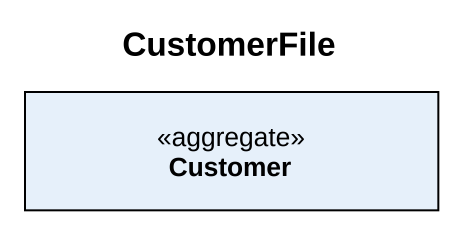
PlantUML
@startuml
title CustomerFile
hide circle
hide empty members
class Customer <<aggregate>>
@enduml
